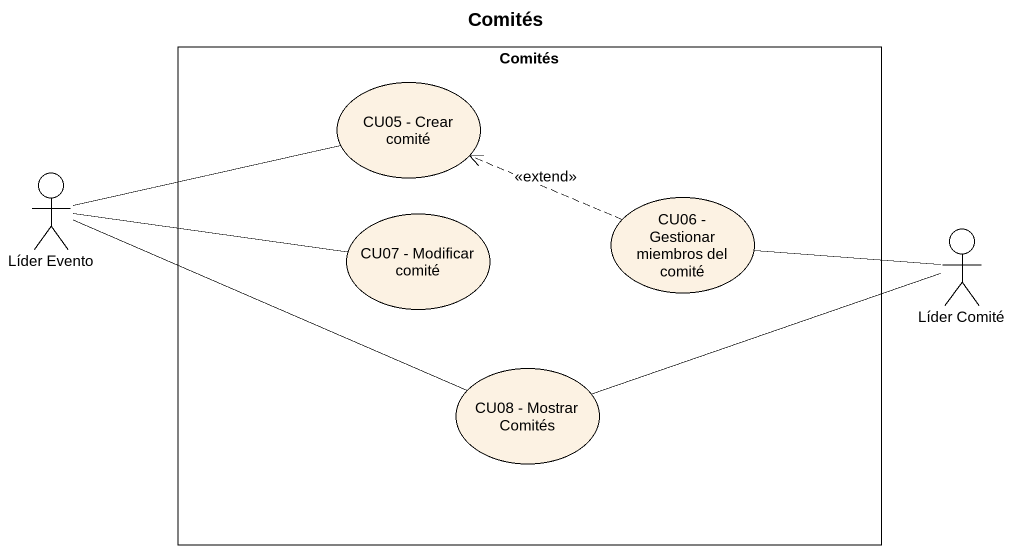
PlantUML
@startuml
title Comités
rectangle Comités {
  usecase "CU05 - Crear comité" as CU05_Crear_comité
  usecase "CU07 - Modificar comité" as CU07_Modificar_comité
  usecase "CU06 - Gestionar miembros del comité" as CU06_Gestionar_miembros_del
  usecase "CU08 - Mostrar Comités" as CU08_Mostrar_Comités
}
actor "Líder Evento" as Líder_Evento
actor "Líder Comité" as Líder_Comité
Líder_Evento -right- CU05_Crear_comité
Líder_Evento -right- CU07_Modificar_comité
Líder_Evento -right- CU08_Mostrar_Comités
CU06_Gestionar_miembros_del .left.> CU05_Crear_comité : <<extend>>
Líder_Comité -left- CU06_Gestionar_miembros_del
Líder_Comité -left- CU08_Mostrar_Comités
@enduml
